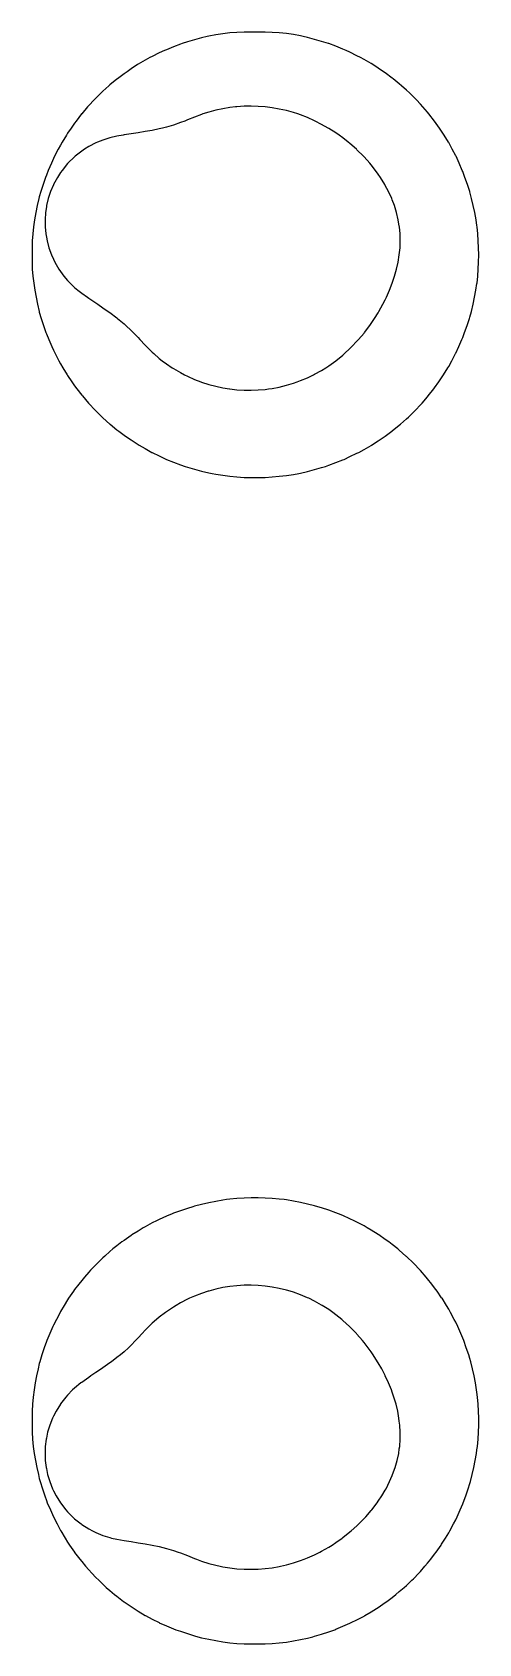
# Model space of a CAD drawing. Header units: millimetres. Extents: x -914 to 1243, y -1943 to 621.
# Drawn here: x -914 to -725, y -1943 to -1257 of the extents above; entities that cross this region are included whole.
import ezdxf

# ---------------------------------------------------------------- set-up
doc = ezdxf.new("R2010")
doc.units = ezdxf.units.MM
doc.layers.add('FOOT', color=7, linetype='Continuous')

msp = doc.modelspace()

# ---------------------------------------------------------------- linework, layer by layer
at = {"layer": 'FOOT'}
for points in [[(-725.5, -1339.46), (-725.88, -1337), (-726.43, -1334), (-727.06, -1331), (-727.77, -1328), (-728.5, -1325.17), (-728.55, -1325), (-729.54, -1322), (-730.58, -1319), (-731.5, -1316.5), (-731.71, -1316), (-733.04, -1313), (-734.39, -1310), (-734.5, -1309.77), (-735.98, -1307), (-737.5, -1304.16), (-737.6, -1304), (-739.46, -1301), (-740.5, -1299.37), (-741.44, -1298), (-743.5, -1295.05), (-743.54, -1295), (-745.91, -1292), (-746.5, -1291.27), (-748.45, -1289), (-749.5, -1287.83), (-751.22, -1286), (-752.5, -1284.69), (-754.23, -1283), (-755.5, -1281.81), (-757.52, -1280), (-758.5, -1279.17), (-761.14, -1277), (-761.5, -1276.72), (-764.5, -1274.5), (-765.2, -1274), (-767.5, -1272.47), (-769.75, -1271), (-770.5, -1270.55), (-773.5, -1268.82), (-774.97, -1268), (-776.5, -1267.22), (-779.5, -1265.75), (-781.1, -1265), (-782.5, -1264.41), (-785.5, -1263.21), (-788.5, -1262.06), (-788.66, -1262), (-791.5, -1261.12), (-794.5, -1260.25), (-797.5, -1259.44), (-799.35, -1259), (-800.5, -1258.76), (-803.5, -1258.22), (-806.5, -1257.77), (-809.5, -1257.42), (-812.5, -1257.31), (-815.5, -1257.24), (-818.5, -1257.22), (-821.5, -1257.22), (-824.5, -1257.25), (-827.5, -1257.32), (-830.5, -1257.46), (-833.5, -1257.85), (-836.5, -1258.32), (-839.5, -1258.87), (-840.1, -1259), (-842.5, -1259.59), (-845.5, -1260.41), (-848.5, -1261.29), (-850.74, -1262), (-851.5, -1262.27), (-854.5, -1263.44), (-857.5, -1264.64), (-858.34, -1265), (-860.5, -1266.03), (-863.5, -1267.5), (-864.47, -1268), (-866.5, -1269.15), (-869.5, -1270.87), (-869.71, -1271), (-872.5, -1272.85), (-874.22, -1274), (-875.5, -1274.93), (-878.3, -1277), (-878.5, -1277.16), (-881.5, -1279.63), (-881.93, -1280), (-884.5, -1282.33), (-885.21, -1283), (-887.5, -1285.25), (-888.22, -1286), (-890.5, -1288.45), (-890.99, -1289), (-893.5, -1291.94), (-893.55, -1292), (-895.85, -1295), (-896.5, -1295.88), (-897.97, -1298), (-899.5, -1300.24), (-899.98, -1301), (-901.79, -1304), (-902.5, -1305.22), (-903.45, -1307), (-905.01, -1310), (-905.5, -1310.99), (-906.39, -1313), (-907.68, -1316), (-908.5, -1318.01), (-908.86, -1319), (-909.87, -1322), (-910.82, -1325), (-911.5, -1327.29), (-911.68, -1328), (-912.37, -1331), (-912.98, -1334), (-913.51, -1337), (-913.95, -1340), (-914.3, -1343), (-914.5, -1346), (-914.5, -1349), (-914.5, -1352), (-914.5, -1355), (-914.5, -1358), (-914.25, -1361), (-913.89, -1364), (-913.44, -1367), (-912.89, -1370), (-912.27, -1373), (-911.58, -1376), (-911.5, -1376.3), (-910.69, -1379), (-909.73, -1382), (-908.71, -1385), (-908.5, -1385.57), (-907.49, -1388), (-906.21, -1391), (-905.5, -1392.57), (-904.78, -1394), (-903.23, -1397), (-902.5, -1398.35), (-901.53, -1400), (-899.72, -1403), (-899.5, -1403.35), (-897.68, -1406), (-896.5, -1407.69), (-895.51, -1409), (-893.5, -1411.62), (-893.19, -1412), (-890.63, -1415), (-890.5, -1415.15), (-887.83, -1418), (-887.5, -1418.34), (-884.79, -1421), (-884.5, -1421.27), (-881.5, -1423.96), (-881.46, -1424), (-878.5, -1426.39), (-877.73, -1427), (-875.5, -1428.64), (-873.61, -1430), (-872.5, -1430.74), (-869.5, -1432.69), (-869, -1433), (-866.5, -1434.42), (-863.7, -1436), (-863.5, -1436.1), (-860.5, -1437.54), (-857.5, -1438.97), (-857.42, -1439), (-854.5, -1440.15), (-851.5, -1441.29), (-849.5, -1442), (-848.5, -1442.32), (-845.5, -1443.18), (-842.5, -1443.98), (-839.5, -1444.7), (-838.09, -1445), (-836.5, -1445.29), (-833.5, -1445.75), (-830.5, -1446.13), (-827.5, -1446.43), (-824.5, -1446.63), (-821.5, -1446.73), (-818.5, -1446.74), (-815.5, -1446.65), (-812.5, -1446.47), (-809.5, -1446.2), (-806.5, -1445.84), (-803.5, -1445.39), (-801.27, -1445), (-800.5, -1444.84), (-797.5, -1444.13), (-794.5, -1443.35), (-791.5, -1442.5), (-789.89, -1442), (-788.5, -1441.51), (-785.5, -1440.38), (-782.5, -1439.21), (-781.99, -1439), (-779.5, -1437.83), (-776.5, -1436.4), (-775.71, -1436), (-773.5, -1434.77), (-770.5, -1433.08), (-770.37, -1433), (-767.5, -1431.14), (-765.78, -1430), (-764.5, -1429.09), (-761.63, -1427), (-761.5, -1426.9), (-758.5, -1424.45), (-757.96, -1424), (-755.5, -1421.8), (-754.63, -1421), (-752.5, -1418.93), (-751.59, -1418), (-749.5, -1415.79), (-748.79, -1415), (-746.5, -1412.36), (-746.21, -1412), (-743.85, -1409), (-743.5, -1408.53), (-741.72, -1406), (-740.5, -1404.24), (-739.7, -1403), (-737.84, -1400), (-737.5, -1399.43), (-736.18, -1397), (-734.58, -1394), (-734.5, -1393.85), (-733.21, -1391), (-731.88, -1388), (-731.5, -1387.09), (-730.72, -1385), (-729.67, -1382), (-728.68, -1379), (-728.5, -1378.42), (-727.86, -1376), (-727.15, -1373), (-726.5, -1370), (-725.94, -1367), (-725.5, -1364.19), (-725.47, -1364), (-725.16, -1361), (-724.93, -1358), (-724.79, -1355), (-724.74, -1352), (-724.78, -1349), (-724.91, -1346), (-725.12, -1343), (-725.43, -1340), (-725.5, -1339.46)], [(-758.5, -1339.78), (-758.95, -1337), (-759.65, -1334), (-760.57, -1331), (-761.5, -1328.59), (-761.73, -1328), (-763.09, -1325), (-764.5, -1322.38), (-764.71, -1322), (-766.55, -1319), (-767.5, -1317.64), (-768.66, -1316), (-770.5, -1313.67), (-771.04, -1313), (-773.5, -1310.24), (-773.72, -1310), (-776.5, -1307.24), (-776.75, -1307), (-779.5, -1304.57), (-780.18, -1304), (-782.5, -1302.19), (-784.12, -1301), (-785.5, -1300.05), (-788.5, -1298.13), (-788.72, -1298), (-791.5, -1296.42), (-794.3, -1295), (-794.5, -1294.9), (-797.5, -1293.57), (-800.5, -1292.4), (-801.68, -1292), (-803.5, -1291.4), (-806.5, -1290.57), (-809.5, -1289.9), (-812.5, -1289.38), (-815.5, -1289), (-815.53, -1289), (-818.5, -1288.77), (-821.5, -1288.68), (-824.5, -1288.74), (-827.5, -1288.93), (-828.11, -1289), (-830.5, -1289.27), (-833.5, -1289.75), (-836.5, -1290.4), (-839.5, -1291.2), (-841.97, -1292), (-842.5, -1292.17), (-845.5, -1293.33), (-848.5, -1294.55), (-849.72, -1295), (-851.5, -1295.68), (-854.5, -1296.71), (-857.5, -1297.6), (-859.11, -1298), (-860.5, -1298.35), (-863.5, -1298.99), (-866.5, -1299.52), (-869.5, -1300), (-872.5, -1300.45), (-875.5, -1300.93), (-875.86, -1301), (-878.5, -1301.48), (-881.5, -1302.16), (-884.5, -1303.1), (-886.75, -1304), (-887.5, -1304.32), (-890.5, -1305.88), (-892.31, -1307), (-893.5, -1307.8), (-896.3, -1310), (-896.5, -1310.17), (-899.38, -1313), (-899.5, -1313.13), (-901.84, -1316), (-902.5, -1316.94), (-903.83, -1319), (-905.45, -1322), (-905.5, -1322.11), (-906.72, -1325), (-907.7, -1328), (-908.41, -1331), (-908.5, -1331.57), (-908.86, -1334), (-909.06, -1337), (-909.02, -1340), (-908.74, -1343), (-908.5, -1344.37), (-908.21, -1346), (-907.41, -1349), (-906.33, -1352), (-905.5, -1353.84), (-904.95, -1355), (-903.22, -1358), (-902.5, -1359.05), (-901.07, -1361), (-899.5, -1362.85), (-898.42, -1364), (-896.5, -1365.81), (-895.08, -1367), (-893.5, -1368.22), (-891.02, -1370), (-890.5, -1370.37), (-887.5, -1372.41), (-886.62, -1373), (-884.5, -1374.44), (-882.26, -1376), (-881.5, -1376.54), (-878.5, -1378.8), (-878.26, -1379), (-875.5, -1381.3), (-874.73, -1382), (-872.5, -1384.08), (-871.6, -1385), (-869.5, -1387.14), (-868.72, -1388), (-866.5, -1390.4), (-865.93, -1391), (-863.5, -1393.39), (-862.83, -1394), (-860.5, -1396), (-859.23, -1397), (-857.5, -1398.29), (-854.98, -1400), (-854.5, -1400.31), (-851.5, -1402.08), (-849.73, -1403), (-848.5, -1403.62), (-845.5, -1404.96), (-842.81, -1406), (-842.5, -1406.12), (-839.5, -1407.09), (-836.5, -1407.9), (-833.5, -1408.54), (-830.66, -1409), (-830.5, -1409.03), (-827.5, -1409.36), (-824.5, -1409.54), (-821.5, -1409.57), (-818.5, -1409.46), (-815.5, -1409.19), (-814.13, -1409), (-812.5, -1408.77), (-809.5, -1408.2), (-806.5, -1407.46), (-803.5, -1406.56), (-801.91, -1406), (-800.5, -1405.49), (-797.5, -1404.23), (-794.94, -1403), (-794.5, -1402.78), (-791.5, -1401.11), (-789.72, -1400), (-788.5, -1399.21), (-785.5, -1397.05), (-785.44, -1397), (-782.5, -1394.58), (-781.84, -1394), (-779.5, -1391.82), (-778.67, -1391), (-776.5, -1388.71), (-775.85, -1388), (-773.5, -1385.22), (-773.32, -1385), (-771.04, -1382), (-770.5, -1381.22), (-768.98, -1379), (-767.5, -1376.6), (-767.13, -1376), (-765.45, -1373), (-764.5, -1371.08), (-763.96, -1370), (-762.63, -1367), (-761.5, -1364.06), (-761.48, -1364), (-760.47, -1361), (-759.64, -1358), (-758.99, -1355), (-758.51, -1352), (-758.5, -1351.89), (-758.2, -1349), (-758.09, -1346), (-758.17, -1343), (-758.46, -1340), (-758.5, -1339.78)], [(-725.5, -1835.87), (-725.62, -1835), (-726.12, -1832), (-726.71, -1829), (-727.38, -1826), (-728.12, -1823), (-728.5, -1821.6), (-729, -1820), (-730.02, -1817), (-731.08, -1814), (-731.5, -1812.91), (-732.32, -1811), (-733.66, -1808), (-734.5, -1806.19), (-735.11, -1805), (-736.72, -1802), (-737.5, -1800.59), (-738.47, -1799), (-740.32, -1796), (-740.5, -1795.72), (-742.42, -1793), (-743.5, -1791.49), (-744.65, -1790), (-746.5, -1787.66), (-747.05, -1787), (-749.5, -1784.18), (-749.66, -1784), (-752.5, -1781.03), (-752.53, -1781), (-755.5, -1778.16), (-755.68, -1778), (-758.5, -1775.55), (-759.16, -1775), (-761.5, -1773.15), (-762.99, -1772), (-764.5, -1770.92), (-767.22, -1769), (-767.5, -1768.82), (-770.5, -1766.97), (-772.09, -1766), (-773.5, -1765.22), (-776.5, -1763.61), (-777.69, -1763), (-779.5, -1762.16), (-782.5, -1760.82), (-784.41, -1760), (-785.5, -1759.58), (-788.5, -1758.52), (-791.5, -1757.5), (-793.1, -1757), (-794.5, -1756.62), (-797.5, -1755.88), (-800.5, -1755.21), (-803.5, -1754.62), (-806.5, -1754.12), (-807.37, -1754), (-809.5, -1753.76), (-812.5, -1753.5), (-815.5, -1753.33), (-818.5, -1753.24), (-821.5, -1753.25), (-824.5, -1753.35), (-827.5, -1753.54), (-830.5, -1753.82), (-832, -1754), (-833.5, -1754.21), (-836.5, -1754.73), (-839.5, -1755.34), (-842.5, -1756.02), (-845.5, -1756.78), (-846.3, -1757), (-848.5, -1757.71), (-851.5, -1758.73), (-854.5, -1759.81), (-855, -1760), (-857.5, -1761.09), (-860.5, -1762.43), (-861.7, -1763), (-863.5, -1763.94), (-866.5, -1765.55), (-867.31, -1766), (-869.5, -1767.35), (-872.16, -1769), (-872.5, -1769.23), (-875.5, -1771.34), (-876.41, -1772), (-878.5, -1773.63), (-880.22, -1775), (-881.5, -1776.09), (-883.68, -1778), (-884.5, -1778.76), (-886.83, -1781), (-887.5, -1781.68), (-889.7, -1784), (-890.5, -1784.88), (-892.32, -1787), (-893.5, -1788.41), (-894.74, -1790), (-896.5, -1792.3), (-897, -1793), (-899.06, -1796), (-899.5, -1796.66), (-900.92, -1799), (-902.5, -1801.62), (-902.71, -1802), (-904.27, -1805), (-905.5, -1807.41), (-905.77, -1808), (-907.07, -1811), (-908.33, -1814), (-908.5, -1814.42), (-909.39, -1817), (-910.38, -1820), (-911.3, -1823), (-911.5, -1823.72), (-912.05, -1826), (-912.7, -1829), (-913.26, -1832), (-913.75, -1835), (-914.14, -1838), (-914.44, -1841), (-914.5, -1844), (-914.5, -1847), (-914.5, -1850), (-914.5, -1853), (-914.39, -1856), (-914.08, -1859), (-913.66, -1862), (-913.16, -1865), (-912.58, -1868), (-911.92, -1871), (-911.5, -1872.69), (-911.13, -1874), (-910.19, -1877), (-909.2, -1880), (-908.5, -1881.99), (-908.1, -1883), (-906.82, -1886), (-905.52, -1889), (-905.5, -1889.05), (-903.97, -1892), (-902.5, -1894.82), (-902.4, -1895), (-900.58, -1898), (-899.5, -1899.75), (-898.66, -1901), (-896.61, -1904), (-896.5, -1904.16), (-894.31, -1907), (-893.5, -1908.02), (-891.83, -1910), (-890.5, -1911.53), (-889.15, -1913), (-887.5, -1914.73), (-886.23, -1916), (-884.5, -1917.65), (-883.03, -1919), (-881.5, -1920.33), (-879.52, -1922), (-878.5, -1922.81), (-875.66, -1925), (-875.5, -1925.11), (-872.5, -1927.16), (-871.25, -1928), (-869.5, -1929.08), (-866.5, -1930.9), (-866.32, -1931), (-863.5, -1932.47), (-860.55, -1934), (-860.5, -1934.02), (-857.5, -1935.32), (-854.5, -1936.6), (-853.49, -1937), (-851.5, -1937.7), (-848.5, -1938.69), (-845.5, -1939.63), (-844.19, -1940), (-842.5, -1940.42), (-839.5, -1941.08), (-836.5, -1941.66), (-833.5, -1942.16), (-830.5, -1942.58), (-827.5, -1942.89), (-824.5, -1943), (-821.5, -1943), (-818.5, -1943), (-815.5, -1943), (-812.5, -1942.94), (-809.5, -1942.64), (-806.5, -1942.25), (-803.5, -1941.76), (-800.5, -1941.2), (-797.5, -1940.55), (-795.22, -1940), (-794.5, -1939.8), (-791.5, -1938.88), (-788.5, -1937.89), (-785.92, -1937), (-785.5, -1936.83), (-782.5, -1935.57), (-779.5, -1934.27), (-778.91, -1934), (-776.5, -1932.77), (-773.5, -1931.21), (-773.12, -1931), (-770.5, -1929.42), (-768.16, -1928), (-767.5, -1927.56), (-764.5, -1925.5), (-763.8, -1925), (-761.5, -1923.24), (-759.91, -1922), (-758.5, -1920.82), (-756.38, -1919), (-755.5, -1918.2), (-753.18, -1916), (-752.5, -1915.33), (-750.26, -1913), (-749.5, -1912.18), (-747.59, -1910), (-746.5, -1908.72), (-745.13, -1907), (-743.5, -1904.91), (-742.84, -1904), (-740.73, -1901), (-740.5, -1900.66), (-738.85, -1898), (-737.5, -1895.81), (-737.05, -1895), (-735.44, -1892), (-734.5, -1890.2), (-733.93, -1889), (-732.59, -1886), (-731.5, -1883.5), (-731.31, -1883), (-730.23, -1880), (-729.21, -1877), (-728.5, -1874.8), (-728.28, -1874), (-727.52, -1871), (-726.84, -1868), (-726.23, -1865), (-725.71, -1862), (-725.5, -1860.5), (-725.32, -1859), (-725.04, -1856), (-724.85, -1853), (-724.75, -1850), (-724.74, -1847), (-724.83, -1844), (-725, -1841), (-725.26, -1838), (-725.5, -1835.87)], [(-758.5, -1848.27), (-758.65, -1847), (-759.18, -1844), (-759.9, -1841), (-760.78, -1838), (-761.5, -1835.99), (-761.84, -1835), (-763.05, -1832), (-764.44, -1829), (-764.5, -1828.89), (-765.99, -1826), (-767.5, -1823.39), (-767.73, -1823), (-769.65, -1820), (-770.5, -1818.79), (-771.77, -1817), (-773.5, -1814.79), (-774.13, -1814), (-776.5, -1811.28), (-776.75, -1811), (-779.5, -1808.18), (-779.68, -1808), (-782.5, -1805.42), (-782.99, -1805), (-785.5, -1802.96), (-786.79, -1802), (-788.5, -1800.8), (-791.32, -1799), (-791.5, -1798.89), (-794.5, -1797.22), (-797.01, -1796), (-797.5, -1795.77), (-800.5, -1794.51), (-803.5, -1793.44), (-804.94, -1793), (-806.5, -1792.54), (-809.5, -1791.8), (-812.5, -1791.23), (-815.5, -1790.81), (-818.5, -1790.54), (-821.5, -1790.43), (-824.5, -1790.46), (-827.5, -1790.64), (-830.5, -1790.97), (-833.5, -1791.46), (-836.5, -1792.1), (-839.5, -1792.91), (-839.79, -1793), (-842.5, -1793.88), (-845.5, -1795.04), (-847.67, -1796), (-848.5, -1796.38), (-851.5, -1797.92), (-853.36, -1799), (-854.5, -1799.69), (-857.5, -1801.7), (-857.91, -1802), (-860.5, -1804), (-861.69, -1805), (-863.5, -1806.61), (-864.94, -1808), (-866.5, -1809.61), (-867.81, -1811), (-869.5, -1812.86), (-870.62, -1814), (-872.5, -1815.92), (-873.66, -1817), (-875.5, -1818.7), (-877.04, -1820), (-878.5, -1821.2), (-880.87, -1823), (-881.5, -1823.46), (-884.5, -1825.56), (-885.14, -1826), (-887.5, -1827.59), (-889.57, -1829), (-890.5, -1829.63), (-893.5, -1831.78), (-893.79, -1832), (-896.5, -1834.18), (-897.39, -1835), (-899.5, -1837.15), (-900.25, -1838), (-902.5, -1840.91), (-902.56, -1841), (-904.41, -1844), (-905.5, -1846.15), (-905.91, -1847), (-907.08, -1850), (-907.97, -1853), (-908.5, -1855.55), (-908.59, -1856), (-908.96, -1859), (-909.08, -1862), (-908.96, -1865), (-908.59, -1868), (-908.5, -1868.45), (-907.97, -1871), (-907.08, -1874), (-905.91, -1877), (-905.5, -1877.85), (-904.41, -1880), (-902.56, -1883), (-902.5, -1883.09), (-900.25, -1886), (-899.5, -1886.85), (-897.39, -1889), (-896.5, -1889.82), (-893.78, -1892), (-893.5, -1892.21), (-890.5, -1894.13), (-888.86, -1895), (-887.5, -1895.68), (-884.5, -1896.9), (-881.5, -1897.84), (-880.81, -1898), (-878.5, -1898.52), (-875.5, -1899.06), (-872.5, -1899.55), (-869.5, -1900), (-866.5, -1900.48), (-863.6, -1901), (-863.5, -1901.02), (-860.5, -1901.65), (-857.5, -1902.4), (-854.5, -1903.29), (-852.45, -1904), (-851.5, -1904.32), (-848.5, -1905.45), (-845.5, -1906.67), (-844.66, -1907), (-842.5, -1907.82), (-839.5, -1908.8), (-836.5, -1909.6), (-834.66, -1910), (-833.5, -1910.25), (-830.5, -1910.73), (-827.5, -1911.07), (-824.5, -1911.26), (-821.5, -1911.32), (-818.5, -1911.23), (-815.5, -1911), (-812.5, -1910.62), (-809.5, -1910.1), (-809.04, -1910), (-806.5, -1909.43), (-803.5, -1908.6), (-800.5, -1907.6), (-798.93, -1907), (-797.5, -1906.43), (-794.5, -1905.09), (-792.31, -1904), (-791.5, -1903.58), (-788.5, -1901.87), (-787.1, -1901), (-785.5, -1899.95), (-782.74, -1898), (-782.5, -1897.82), (-779.5, -1895.43), (-778.99, -1895), (-776.5, -1892.75), (-775.7, -1892), (-773.5, -1889.75), (-772.79, -1889), (-770.5, -1886.34), (-770.22, -1886), (-767.93, -1883), (-767.5, -1882.37), (-765.9, -1880), (-764.5, -1877.61), (-764.14, -1877), (-762.61, -1874), (-761.5, -1871.42), (-761.32, -1871), (-760.24, -1868), (-759.39, -1865), (-758.76, -1862), (-758.5, -1860.09), (-758.34, -1859), (-758.12, -1856), (-758.11, -1853), (-758.29, -1850), (-758.5, -1848.27)]]:
    msp.add_lwpolyline(points, close=True, dxfattribs=at)

doc.saveas('drawing.dxf')
